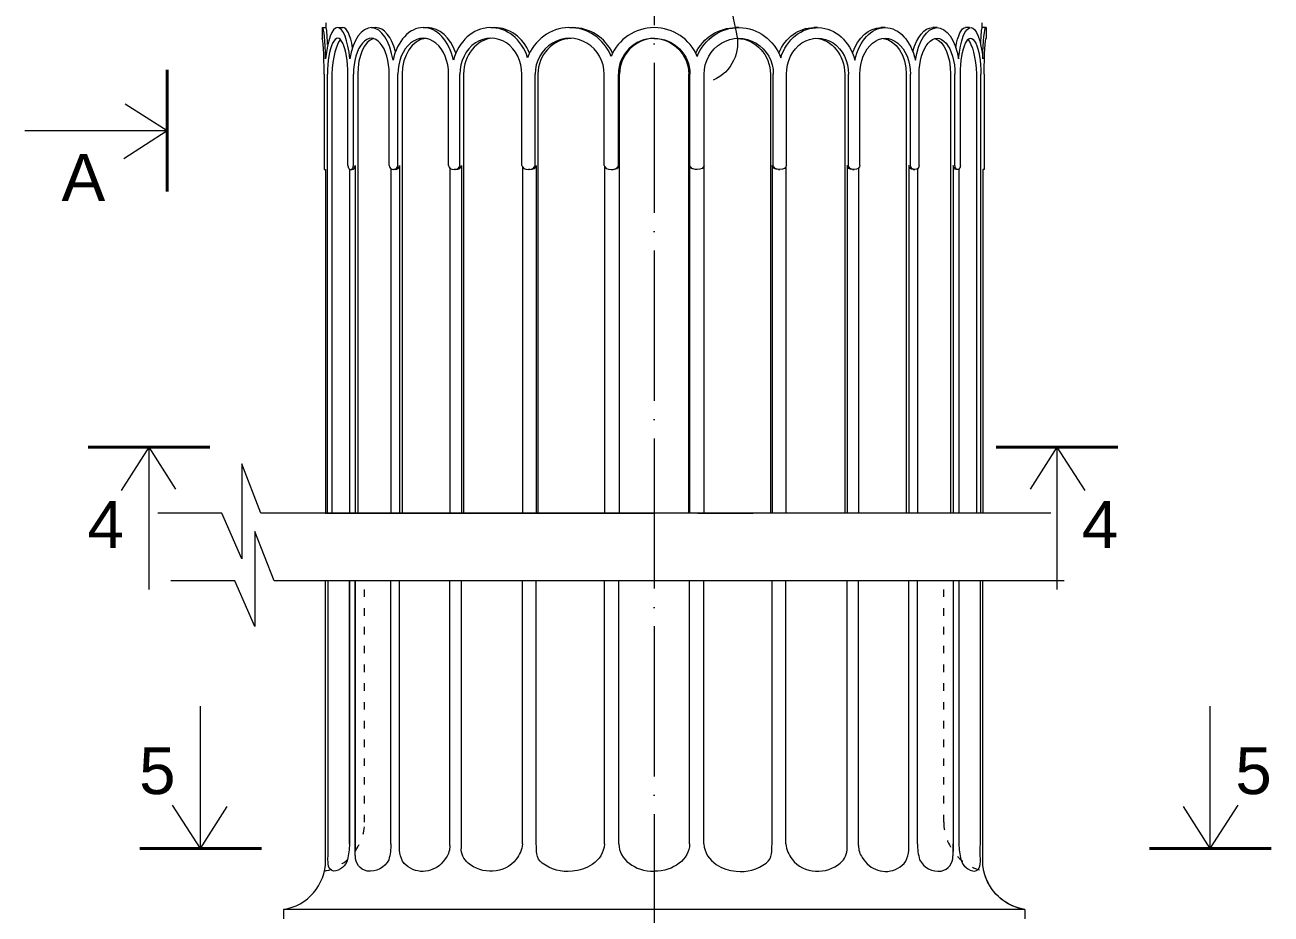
# Model space of a CAD drawing. Header units: millimetres. Extents: x 542654 to 551203, y 315718 to 321804.
# Drawn here: x 547338 to 548333, y 320244 to 320955 of the extents above; entities that cross this region are included whole.
import ezdxf

# ---------------------------------------------------------------- set-up
doc = ezdxf.new("R2010")
doc.units = ezdxf.units.MM
doc.linetypes.add('ACAD_ISO03W100', pattern=[30, 12, -18])
doc.linetypes.add('ACAD_ISO04W100', pattern=[30, 24, -3, 0, -3])
doc.layers.add('cad-block.com', color=250, linetype='Continuous')
doc.styles.get("Standard").update_dxf_attribs({"font": 'arial.ttf'})

msp = doc.modelspace()

# ---------------------------------------------------------------- linework, layer by layer
at = {"layer": 'cad-block.com', "color": 18, "lineweight": 15, "true_color": 0x000000}
for p, q in [((547579.71, 320300.45), (547579.71, 320510.72)), ((547596.96, 320300.45), (547596.96, 320510.72)), ((547596.96, 320510.72), (547596.96, 320300.45)), ((547601.32, 320300.45), (547601.32, 320510.72)), ((547601.32, 320510.72), (547601.32, 320294.55)), ((547629.97, 320300.45), (547629.97, 320510.72)), ((547629.97, 320300.45), (547629.97, 320510.72)), ((547636.78, 320299.25), (547636.78, 320510.72)), ((547636.78, 320299.25), (547636.78, 320510.72)), ((547677, 320300.45), (547677, 320510.72)), ((547677, 320299.25), (547677, 320510.72)), ((547686.23, 320300.45), (547686.23, 320510.72)), ((547686.23, 320297.55), (547686.23, 320510.72)), ((547735.03, 320300.45), (547735.03, 320510.72)), ((547735.03, 320300.45), (547735.03, 320510.72)), ((547746.12, 320300.45), (547746.12, 320510.72)), ((547746.12, 320300.45), (547746.12, 320510.72)), ((547800.59, 320300.45), (547800.59, 320510.72)), ((547800.59, 320300.45), (547800.59, 320510.72)), ((547812.04, 320300.45), (547812.04, 320510.72)), ((547812.04, 320300.45), (547812.04, 320510.72)), ((547868.53, 320300.45), (547868.53, 320510.72)), ((547868.53, 320300.45), (547868.53, 320510.72)), ((547879.98, 320300.45), (547879.98, 320510.72)), ((547879.98, 320300.45), (547879.98, 320510.72)), ((547934.45, 320300.45), (547934.45, 320510.72)), ((547934.45, 320300.45), (547934.45, 320510.72)), ((547945.54, 320300.45), (547945.54, 320510.72)), ((547945.54, 320300.45), (547945.54, 320510.72)), ((547994.34, 320300.45), (547994.34, 320510.72)), ((547994.34, 320297.55), (547994.34, 320510.72)), ((548003.57, 320300.45), (548003.57, 320510.72)), ((548003.57, 320299.25), (548003.57, 320510.72)), ((548043.79, 320299.25), (548043.79, 320510.72)), ((548043.79, 320299.25), (548043.79, 320510.72)), ((548050.6, 320300.45), (548050.6, 320510.72)), ((548050.6, 320300.45), (548050.6, 320510.72)), ((548079.25, 320510.72), (548079.25, 320294.55)), ((548083.61, 320510.72), (548083.61, 320300.45)), ((548100.86, 320300.45), (548100.86, 320510.72))]:
    msp.add_line(p, q, dxfattribs=at)
at = {"layer": 'cad-block.com', "color": 18, "linetype": 'ACAD_ISO04W100', "lineweight": 15, "ltscale": 5, "true_color": 0x000000}
msp.add_lwpolyline([(547840.28, 321525.15), (547840.28, 319130.24)], dxfattribs=at)
at = {"layer": 'cad-block.com', "color": 18, "lineweight": 15, "true_color": 0x000000}
for points in [[(547873.56, 321086.27, -0.419815), (547902.99, 321060.34), (547900.95, 321035.31, 0.462614), (547914.47, 321021.79, 0.583406), (547901.66, 321009.51, 0.07797), (547905.71, 320949.07, -0.377655), (547887.39, 320910.85, 1.912678)], [(547544.08, 320248.13, 0.368239), (547577.83, 320287.23), (547577.83, 320510.72)], [(548136.49, 320248.13, -0.368239), (548102.74, 320287.23), (548102.74, 320510.72)], [(547596.96, 320300.45, -0.041067), (547595.3, 320287.96, -0.31974), (547584.1, 320278.79, -0.320241), (547579.81, 320284.55, -0.027669), (547579.73, 320290.82, 0.004846), (547579.71, 320300.45, -0.043954)], [(547629.97, 320300.45, -0.070571), (547628.2, 320287.9, -0.32471), (547610.95, 320278.79, -0.36141), (547601.59, 320290.73, -0.062), (547601.39, 320292.31, 0.003537), (547601.32, 320300.45, 2.358785)], [(547677, 320299.25, -0.166425), (547674.08, 320289.58, -0.051088), (547668.67, 320283.19, -0.178916), (547653.73, 320278.6, -0.039412), (547653.73, 320278.6, -0.215853), (547639.27, 320286.61, -0.094492), (547636.78, 320295.48), (547636.78, 320299.25)], [(547735.03, 320300.45, -0.139997), (547730.15, 320288.31, -0.220895), (547711.35, 320278.62, -0.182114), (547691.62, 320285.14, -0.245558), (547686.23, 320297.55, -106.145097)], [(547800.59, 320300.45, -0.238585), (547790.7, 320284.08, -0.113808), (547774.9, 320278.62, -0.187792), (547750.71, 320285.2, -0.214276), (547746.55, 320292.6, -0.017504), (547746.12, 320300.45, -4.909922)], [(547879.98, 320300.45, 0.238585), (547889.87, 320284.08, 0.113808), (547905.67, 320278.62, 0.187792), (547929.86, 320285.2, 0.214276), (547934.02, 320292.6, 0.017504), (547934.45, 320300.45, 4.909922)], [(547945.54, 320300.45, 0.139997), (547950.42, 320288.31, 0.220895), (547969.22, 320278.62, 0.182114), (547988.95, 320285.14, 0.245558), (547994.34, 320297.55, 106.145097)], [(548003.57, 320299.25, 0.166425), (548006.49, 320289.58, 0.051088), (548011.9, 320283.19, 0.178916), (548026.84, 320278.6, 0.039412), (548026.84, 320278.6, 0.215853), (548041.3, 320286.61, 0.094492), (548043.79, 320295.48), (548043.79, 320299.25)], [(548050.6, 320300.45, 0.070571), (548052.37, 320287.9, 0.32471), (548069.62, 320278.79, 0.36141), (548078.98, 320290.73, 0.062), (548079.18, 320292.31, -0.003537), (548079.25, 320300.45, -2.358785)], [(548083.61, 320300.45, 0.041067), (548085.27, 320287.96, 0.31974), (548096.47, 320278.79, 0.320241), (548100.76, 320284.55, 0.027669), (548100.84, 320290.82, -0.004846), (548100.86, 320300.45, 0.043954)], [(548136.49, 320248.13, -0.308675), (548103.7, 320278.79, -0.308675)]]:
    msp.add_lwpolyline(points, format="xyb", dxfattribs=at)
for points in [[(547575.05, 320952.77), (547578.18, 320952.77), (547578.18, 320956.68)], [(547575.05, 320952.77), (547575.05, 320944.23)], [(547588.29, 320952.77), (547591.58, 320952.77)], [(547614.31, 320952.77), (547617.79, 320952.77)], [(547655.78, 320952.77), (547659.16, 320952.77)], [(547709.82, 320952.77), (547712.83, 320952.77)], [(547772.75, 320952.77), (547775.09, 320952.77)], [(547907.82, 320952.77), (547905.48, 320952.77)], [(547970.75, 320952.77), (547967.73, 320952.77)], [(548024.79, 320952.77), (548021.4, 320952.77)], [(548066.26, 320952.77), (548062.77, 320952.77)], [(548092.27, 320952.77), (548088.98, 320952.77)], [(548105.52, 320952.77), (548102.38, 320952.77), (548102.38, 320956.68)], [(548105.52, 320952.77), (548105.52, 320944.23)], [(547576.6, 320915.57), (547576.6, 320839.35)], [(547579.33, 320564.82), (547579.33, 320915.57)], [(547582.68, 320915.57), (547582.68, 320564.82)], [(547595.65, 320842.73), (547595.65, 320915.57)], [(547600, 320842.73), (547600, 320915.57)], [(547603.48, 320915.57), (547603.48, 320564.82)], [(547628.62, 320842.73), (547628.62, 320915.57)], [(547635.54, 320842.73), (547635.54, 320915.57)], [(547638.93, 320915.57), (547638.93, 320564.82)], [(547676.01, 320842.73), (547676.01, 320915.57)], [(547685.03, 320842.73), (547685.03, 320915.57)], [(547688.05, 320915.57), (547688.05, 320564.82)], [(547734.6, 320842.73), (547734.6, 320915.57)], [(547745.11, 320842.73), (547745.11, 320915.57)], [(547747.45, 320915.57), (547747.45, 320564.82)], [(547800.39, 320842.73), (547800.39, 320915.57)], [(547811.67, 320842.73), (547811.67, 320915.57)], [(547812.62, 320564.82), (547812.62, 320915.57)], [(547867.94, 320564.82), (547867.94, 320915.57)], [(547868.9, 320842.73), (547868.9, 320915.57)], [(547880.17, 320842.73), (547880.17, 320915.57)], [(547933.12, 320915.57), (547933.12, 320564.82)], [(547935.46, 320842.73), (547935.46, 320915.57)], [(547945.96, 320842.73), (547945.96, 320915.57)], [(547992.51, 320915.57), (547992.51, 320564.82)], [(547995.53, 320842.73), (547995.53, 320915.57)], [(548004.55, 320842.73), (548004.55, 320915.57)], [(548041.64, 320915.57), (548041.64, 320564.82)], [(548045.02, 320842.73), (548045.02, 320915.57)], [(548051.95, 320842.73), (548051.95, 320915.57)], [(548077.08, 320915.57), (548077.08, 320564.82)], [(548080.57, 320842.73), (548080.57, 320915.57)], [(548084.92, 320842.73), (548084.92, 320915.57)], [(548097.89, 320915.57), (548097.89, 320564.82)], [(548101.23, 320564.82), (548101.23, 320915.57)], [(548103.97, 320915.57), (548103.97, 320839.35)], [(547451.13, 320870.37), (547417.68, 320891.63)], [(547451.13, 320870.37), (547337.58, 320870.37)], [(547451.13, 320870.37), (547416.49, 320848.06)], [(547576.6, 320839.35), (547577.83, 320839.35)], [(547577.83, 320839.35), (547577.83, 320564.82)], [(547596.96, 320839.62), (547596.96, 320564.82)], [(547597.82, 320839.35), (547599.14, 320839.35)], [(547601.32, 320842.73), (547601.32, 320564.82)], [(547629.97, 320840.05), (547629.97, 320564.82)], [(547633.31, 320839.35), (547632.08, 320839.35)], [(547636.78, 320842.73), (547636.78, 320564.82)], [(547677, 320840.62), (547677, 320564.82)], [(547681.72, 320839.35), (547680.52, 320839.35)], [(547686.23, 320842.73), (547686.23, 320564.82)], [(547735.03, 320841.39), (547735.03, 320564.82)], [(547740.87, 320839.35), (547739.85, 320839.35)], [(547746.12, 320842.58), (547746.12, 320564.82)], [(547800.59, 320841.84), (547800.59, 320564.82)], [(547812.18, 320842.73), (547812.18, 320564.82)], [(547868.38, 320842.73), (547868.38, 320564.82)], [(547879.97, 320841.84), (547879.97, 320564.82)], [(547934.45, 320842.58), (547934.45, 320564.82)], [(547939.69, 320839.35), (547940.71, 320839.35)], [(547945.53, 320841.39), (547945.53, 320564.82)], [(547994.33, 320842.73), (547994.33, 320564.82)], [(547998.84, 320839.35), (548000.04, 320839.35)], [(548003.56, 320840.62), (548003.56, 320564.82)], [(548043.79, 320842.73), (548043.79, 320564.82)], [(548047.25, 320839.35), (548048.49, 320839.35)], [(548050.59, 320840.05), (548050.59, 320564.82)], [(548079.25, 320842.73), (548079.25, 320564.82)], [(548082.74, 320839.35), (548081.43, 320839.35)], [(548083.6, 320839.62), (548083.6, 320564.82)], [(548103.97, 320839.35), (548102.73, 320839.35)], [(548102.73, 320839.35), (548102.73, 320564.82)], [(547436.7, 320617.42), (547414.39, 320582.78)], [(547436.7, 320617.42), (547436.7, 320503.87)], [(547436.7, 320617.42), (547457.96, 320583.97)], [(548161.98, 320617.42), (548140.72, 320583.97)], [(548161.98, 320617.42), (548161.98, 320503.87)], [(548161.98, 320617.42), (548184.3, 320582.78)], [(547526.13, 320564.82), (547510.92, 320604.18), (547510.92, 320528.28), (547494.86, 320564.82)], [(547494.86, 320564.82), (547443.63, 320564.82)], [(548157.26, 320564.82), (547526.13, 320564.82)], [(547577.83, 320564.82), (547840.28, 320564.82)], [(548102.73, 320564.82), (547840.28, 320564.82)], [(547875.16, 320564.82), (547919.45, 320564.82)], [(547536.58, 320510.72), (547521.37, 320550.08), (547521.37, 320474.17), (547505.31, 320510.72)], [(547505.31, 320510.72), (547454.08, 320510.72)], [(548167.72, 320510.72), (547536.58, 320510.72)], [(547477.89, 320296.92), (547477.89, 320410.47)], [(548284.54, 320296.92), (548284.54, 320410.47)], [(547477.89, 320296.92), (547455.58, 320331.56)], [(548284.54, 320296.92), (548306.85, 320331.56)], [(547477.89, 320296.92), (547499.15, 320330.38)], [(548284.54, 320296.92), (548263.28, 320330.38)], [(548136.49, 320248.13), (547544.08, 320248.13)], [(547544.08, 320248.13), (547544.08, 320240.63)], [(548136.49, 320248.13), (548136.49, 320240.63)]]:
    msp.add_lwpolyline(points, dxfattribs=at)
at = {"layer": 'cad-block.com', "color": 18, "lineweight": 40, "true_color": 0x000000}
for points in [[(547451.13, 320821.79), (547451.13, 320918.94)], [(547388.13, 320617.42), (547485.28, 320617.42)], [(548210.56, 320617.42), (548113.41, 320617.42)], [(547429.32, 320296.92), (547526.47, 320296.92)], [(548333.11, 320296.92), (548235.96, 320296.92)]]:
    msp.add_lwpolyline(points, dxfattribs=at)
at = {"layer": 'cad-block.com', "color": 18, "linetype": 'ACAD_ISO03W100', "lineweight": 15, "ltscale": 0.5, "true_color": 0x000000}
for points in [[(547576.87, 320278.79, 0.352848), (547608.97, 320317.86), (547608.97, 320510.72)], [(548103.7, 320278.79, -0.352854), (548071.6, 320317.86), (548071.6, 320510.72)]]:
    msp.add_lwpolyline(points, format="xyb", dxfattribs=at)
at = {"layer": 'cad-block.com', "color": 18, "lineweight": 15, "true_color": 0x000000}
for start, end in [(90, 157.55829), (22.44171, 90)]:
    msp.add_arc((547840.28, 320915.57), 37.2, start, end, dxfattribs=at)
for centre, major_axis, ratio, start_param, end_param in [((547575.05, 320915.57), (0.2, 37.21), 0.074865, -1.234378, -0.023796), ((547587.49, 320915.57), (-0.14, 37.2), 0.276352, -1.23579, 1.233652), ((547578.14, 320915.57), (0, 37.21), 0.041633, -0.882532, -0.02625), ((547591.58, 320915.57), (0, 37.2), 0.25388, 5.316566, 6.283225), ((547614.31, 320915.57), (0, 37.2), 0.488376, 5.015604, 7.517909), ((547617.79, 320915.57), (0, 37.2), 0.488376, 5.219394, 6.283185), ((547655.78, 320915.57), (0, 37.2), 0.679597, 5.019256, 7.550767), ((547659.16, 320915.57), (0, 37.2), 0.679597, 5.17808, 6.283185), ((547709.82, 320915.57), (0, 37.2), 0.844287, 5.073688, 7.547114), ((547712.83, 320915.57), (0, 37.2), 0.844287, 5.184497, 6.283185), ((547772.75, 320915.57), (0, 37.2), 0.964164, 5.104071, 7.492682), ((547775.09, 320915.57), (0, 37.2), 0.964164, 5.180396, 6.283185), ((547575.05, 320915.57), (0, 28.66), 0.05403, -1.570796, 0), ((547587.49, 320915.57), (0, 28.66), 0.284605, 4.712389, 7.853982), ((547590.08, 320915.21), (1.55, 28.95), 0.255636, 0.267214, 1.572072), ((547614.31, 320915.57), (0, 28.66), 0.49925, 4.712389, 7.853982), ((547617.79, 320915.57), (0, 28.66), 0.499248, 0.122061, 1.570798), ((547655.78, 320915.57), (0, 28.66), 0.706059, 4.712389, 7.853982), ((547659.16, 320915.57), (0, 28.66), 0.706045, 0.083968, 1.570814), ((547709.82, 320915.57), (0, 28.78), 0.861037, 4.712389, 7.853982), ((547712.83, 320915.57), (0, 28.78), 0.86102, 0.061113, 1.570849), ((547772.75, 320915.57), (0, 28.66), 0.964485, 4.712389, 7.853982), ((547775.09, 320915.57), (0.01, 28.66), 0.964462, 0.04293, 1.571103), ((547840.28, 320915.57), (0, 28.66), 0.998509, 0, 1.570796), ((547841.24, 320915.57), (0, 28.66), 0.998509, 0.03328, 1.570796), ((547597.82, 320842.73), (0, -3.39), 0.642774, 4.712389, 7.853982), ((547599.14, 320842.73), (0, 3.39), 0.642774, 3.141593, 4.712389), ((547632.08, 320842.73), (3.46, 0), 0.977993, 3.141593, 6.283185), ((547633.31, 320842.73), (3.46, 0), 0.977993, 4.712389, 6.283185), ((547680.52, 320842.73), (4.51, 0), 0.750439, 3.141593, 6.283185), ((547681.72, 320842.73), (4.51, 0), 0.750439, 4.712389, 6.283185), ((547739.85, 320842.73), (5.25, 0), 0.644417, 3.141593, 6.283185), ((547740.87, 320842.73), (-5.25, 0), 0.644417, 1.570796, 3.095926), ((547806.03, 320842.73), (5.64, 0), 0.600501, 3.141593, 6.283185), ((547806.54, 320842.73), (5.64, 0), 0.600501, 4.666681, 6.283185), ((547840.28, 320300.45), (-28.24, 0), 0.773036, 0, 1.570796)]:
    msp.add_ellipse(centre, major_axis=major_axis, ratio=ratio, start_param=start_param, end_param=end_param, dxfattribs=at)
at = {"layer": 'cad-block.com', "color": 18, "lineweight": 15, "true_color": 0x000000, "extrusion": (0, 0, -1)}
for centre, major_axis, ratio, start_param, end_param in [((547905.48, 320915.57), (0, 37.2), 0.964164, 5.180396, 6.283185), ((547907.82, 320915.57), (0, 37.2), 0.964164, 5.104071, 7.492682), ((547967.73, 320915.57), (0, 37.2), 0.844287, 5.184497, 6.283185), ((547970.75, 320915.57), (0, 37.2), 0.844287, 5.073688, 7.547114), ((548021.4, 320915.57), (0, 37.2), 0.679597, 5.17808, 6.283185), ((548024.79, 320915.57), (0, 37.2), 0.679597, 5.019256, 7.550767), ((548062.77, 320915.57), (0, 37.2), 0.488376, 5.219394, 6.283185), ((548066.26, 320915.57), (0, 37.2), 0.488376, 5.015604, 7.517909), ((548088.98, 320915.57), (0, 37.2), 0.25388, 5.316566, 6.283225), ((548093.07, 320915.57), (0.14, 37.2), 0.276352, -1.23579, 1.233652), ((548102.42, 320915.57), (0, 37.21), 0.041633, -0.882532, -0.02625), ((548105.52, 320915.57), (-0.2, 37.21), 0.074865, -1.234378, -0.023796), ((547840.28, 320915.57), (0, 28.66), 0.998509, 0, 1.570796), ((547839.33, 320915.57), (0, 28.66), 0.998509, 0.03328, 1.570796), ((547907.82, 320915.57), (0, 28.66), 0.964485, 4.712389, 7.853982), ((547905.48, 320915.57), (-0.01, 28.66), 0.964462, 0.04293, 1.571103), ((547970.75, 320915.57), (0, 28.78), 0.861037, 4.712389, 7.853982), ((547967.73, 320915.57), (0, 28.78), 0.86102, 0.061113, 1.570849), ((548024.79, 320915.57), (0, 28.66), 0.706059, 4.712389, 7.853982), ((548021.4, 320915.57), (0, 28.66), 0.706045, 0.083968, 1.570814), ((548066.26, 320915.57), (0, 28.66), 0.49925, 4.712389, 7.853982), ((548062.77, 320915.57), (0, 28.66), 0.499248, 0.122061, 1.570798), ((548093.07, 320915.57), (0, 28.66), 0.284605, 4.712389, 7.853982), ((548090.49, 320915.21), (-1.55, 28.95), 0.255636, 0.267214, 1.572072), ((548105.52, 320915.57), (0, 28.66), 0.05403, -1.570796, 0), ((547874.02, 320842.73), (-5.64, 0), 0.600501, 4.666681, 6.283185), ((547874.54, 320842.73), (-5.64, 0), 0.600501, 3.141593, 6.283185), ((547939.69, 320842.73), (5.25, 0), 0.644417, 1.570796, 3.095926), ((547940.71, 320842.73), (-5.25, 0), 0.644417, 3.141593, 6.283185), ((547998.84, 320842.73), (-4.51, 0), 0.750439, 4.712389, 6.283185), ((548000.04, 320842.73), (-4.51, 0), 0.750439, 3.141593, 6.283185), ((548047.25, 320842.73), (-3.46, 0), 0.977993, 4.712389, 6.283185), ((548048.49, 320842.73), (-3.46, 0), 0.977993, 3.141593, 6.283185), ((548081.43, 320842.73), (0, 3.39), 0.642774, 3.141593, 4.712389), ((548082.74, 320842.73), (0, -3.39), 0.642774, 4.712389, 7.853982), ((547840.28, 320300.45), (28.24, 0), 0.773036, 0, 1.570796)]:
    msp.add_ellipse(centre, major_axis=major_axis, ratio=ratio, start_param=start_param, end_param=end_param, dxfattribs=at)

# ---------------------------------------------------------------- texts
at = {"layer": 'cad-block.com', "color": 18, "lineweight": 15, "true_color": 0x000000, "char_height": 37.5, "width": 85.8382}
for s, insert, attachment_point in [('{\\fArial|b0|i0|c204|p34;А}', (547401.76, 320814.25), 9), ('{\\fArial|b0|i0|c0|p34;4}', (547416.71, 320574.57), 3), ('{\\fArial|b0|i0|c0|p34;4}', (548181.98, 320574.57), 1), ('{\\fArial|b0|i0|c0|p34;5}', (547457.9, 320339.78), 9), ('{\\fArial|b0|i0|c0|p34;5}', (548304.53, 320339.78), 7)]:
    msp.add_mtext(s, dxfattribs=dict(at, insert=insert, attachment_point=attachment_point))

doc.saveas('drawing.dxf')
